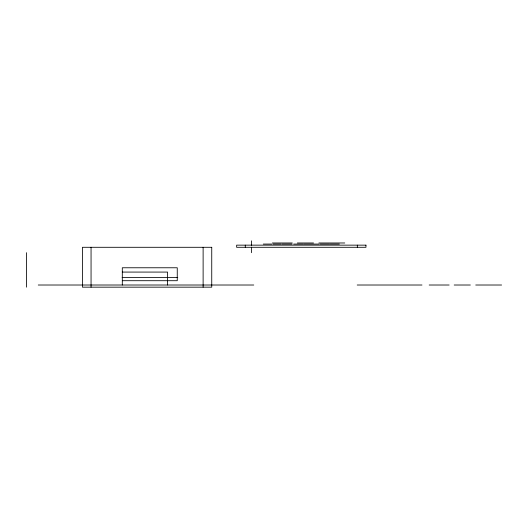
<?xml version="1.0" encoding="UTF-8"?>
<svg xmlns="http://www.w3.org/2000/svg" width="528" height="528" viewBox="0 0 528 528"><rect width="100%" height="100%" fill="white"/><g stroke="black" fill="none" stroke-linecap="round" stroke-linejoin="round"><path stroke-width="0.79" d="M272.356 242.986L292.307 242.986M297.356 242.986L313.52 242.986M318.905 242.986L344.771 242.986M263.307 244.068L271.814 244.068M272.923 244.068L281.279 244.068M282.104 244.068L292.05 244.068M293.627 244.068L303.29 244.068M303.917 244.068L319.288 244.068M320.219 244.068L329.551 244.068M330.172 244.068L339.365 244.068M122.305 272.078L167.561 272.078L167.561 285.014M122.126 277.471L177.778 277.471M122.305 280.705L177.256 280.705L177.256 267.769L122.305 267.769L122.305 285.014M38.254 285.014L253.763 285.014M357.205 285.014L421.971 285.014M429.185 285.014L449.137 285.014M454.186 285.014L470.349 285.014M475.741 285.014L501.6 285.014M357.337 245.144L357.337 247.295M251.605 240.834L251.605 245.573M251.605 247.157L251.605 252.688M245.276 245.144L245.276 247.295M203.122 247.295L203.122 287.166M91.054 247.295L91.054 287.166M26.4 252.688L26.4 287.166M365.957 245.144L236.65 245.144L236.65 247.295L365.957 247.295L365.957 245.144M211.741 247.295L82.434 247.295L82.434 287.166L211.741 287.166L211.741 247.295"/></g></svg>
